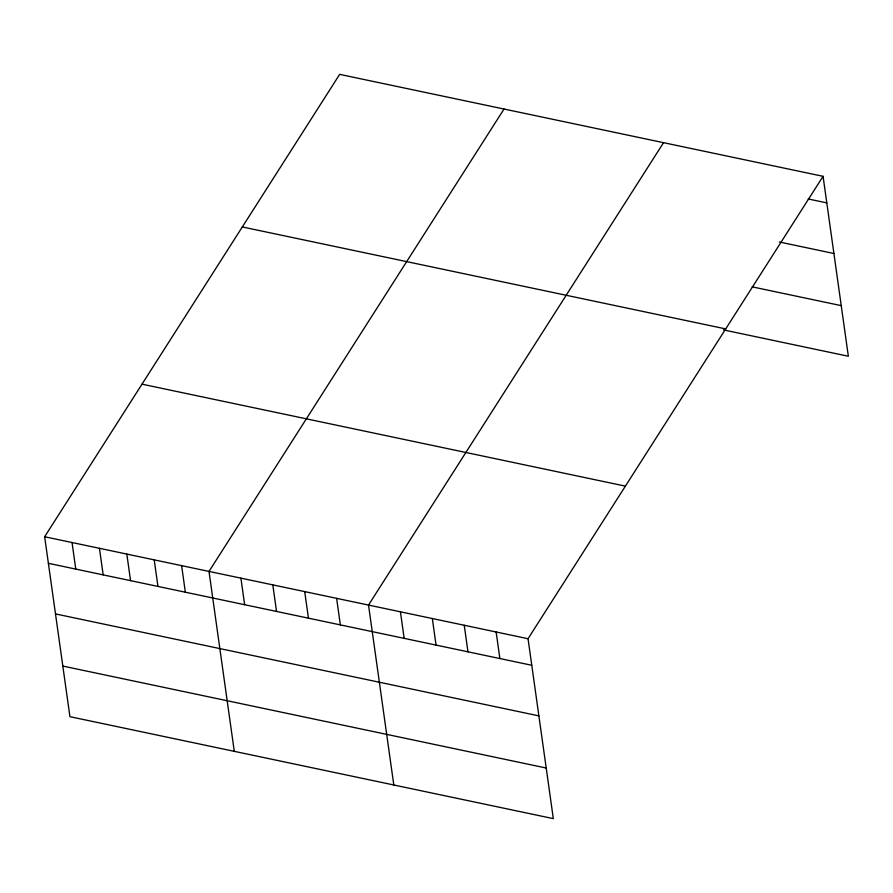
<?xml version="1.0" encoding="UTF-8"?>
<svg xmlns="http://www.w3.org/2000/svg" width="893" height="893" viewBox="0 0 893 893"><rect width="100%" height="100%" fill="white"/><g stroke="black" fill="none" stroke-linecap="round" stroke-linejoin="round"><path stroke-width="1.34" d="M823.067 176.323L528.042 638.718L553.325 818.635L69.933 716.677L44.65 536.749L339.675 74.365L823.067 176.323L848.35 356.251L723.397 329.885M504.032 109.035L209.007 571.42L234.29 751.337M663.544 142.679L368.519 605.063L393.802 784.992M808.187 198.96L826.795 202.89M779.41 242.003L833.906 253.5M752.174 286.854L841.239 305.64M242.316 226.956L725.708 328.914M142.009 384.169L625.401 486.127M44.65 536.749L528.042 638.718M48.378 563.316L531.77 665.274M55.5 613.915L538.881 715.885M62.823 666.066L546.215 768.025M496.14 631.987L499.868 658.543M464.237 625.256L467.965 651.812M432.324 618.525L436.063 645.092M400.421 611.794L404.161 638.361M336.616 598.343L340.345 624.899M304.714 591.612L308.442 618.168M272.812 584.882L276.54 611.437M240.909 578.151L244.637 604.706M181.614 565.637L185.342 592.204M154.221 559.866L157.949 586.422M126.828 554.084L130.557 580.64M99.436 548.302L103.164 574.869M72.043 542.531L75.771 569.087"/></g></svg>
